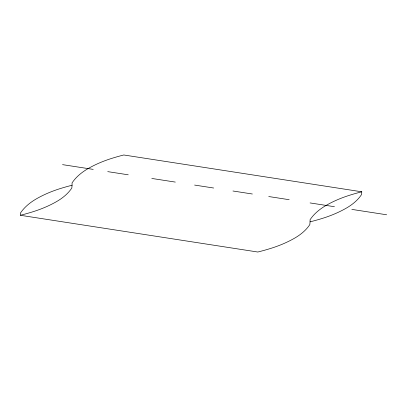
<?xml version="1.0" encoding="UTF-8"?>
<svg xmlns="http://www.w3.org/2000/svg" width="407" height="407" viewBox="0 0 407 407"><rect width="100%" height="100%" fill="white"/><g stroke="black" fill="none" stroke-linecap="round" stroke-linejoin="round"><path stroke-width="0.61" d="M20.35 215.283L20.355 213.207A70.136 40.496 0 0 1 36.386 198.855A103.454 59.727 0 0 1 60.256 188.578A156.288 90.232 0 0 1 72.064 185.246L72.064 182.941A70.136 40.496 0 0 1 88.1 168.595A103.454 59.727 0 0 1 111.971 158.313A156.288 90.232 0 0 1 123.779 154.981L361.777 191.799L361.543 194.541A66.056 38.136 0 0 1 346.443 208.053A103.454 59.727 0 0 1 322.573 218.335A156.288 90.232 0 0 1 310.063 221.84L309.829 224.578A66.056 38.136 0 0 1 294.729 238.09A103.454 59.727 0 0 1 270.858 248.372A156.288 90.232 0 0 1 257.794 252.019L20.35 215.283A156.288 90.232 0 0 0 32.86 211.777A103.454 59.727 0 0 0 56.731 201.496A66.056 38.136 0 0 0 71.83 187.983L72.064 185.246M310.063 221.84L310.068 219.76A70.136 40.496 0 0 1 326.099 205.413A103.454 59.727 0 0 1 349.969 195.131A156.288 90.232 0 0 1 361.777 191.799M62.556 164.642L93.223 169.388M107.728 171.632L128.236 174.801M151.791 178.449L175.3 182.087M194.617 185.073L213.66 188.019M232.977 191.005L252.345 194.002M268.737 196.54L289.168 199.7M310.093 202.935L334.422 206.7M351.852 209.396L386.65 214.779"/></g></svg>
